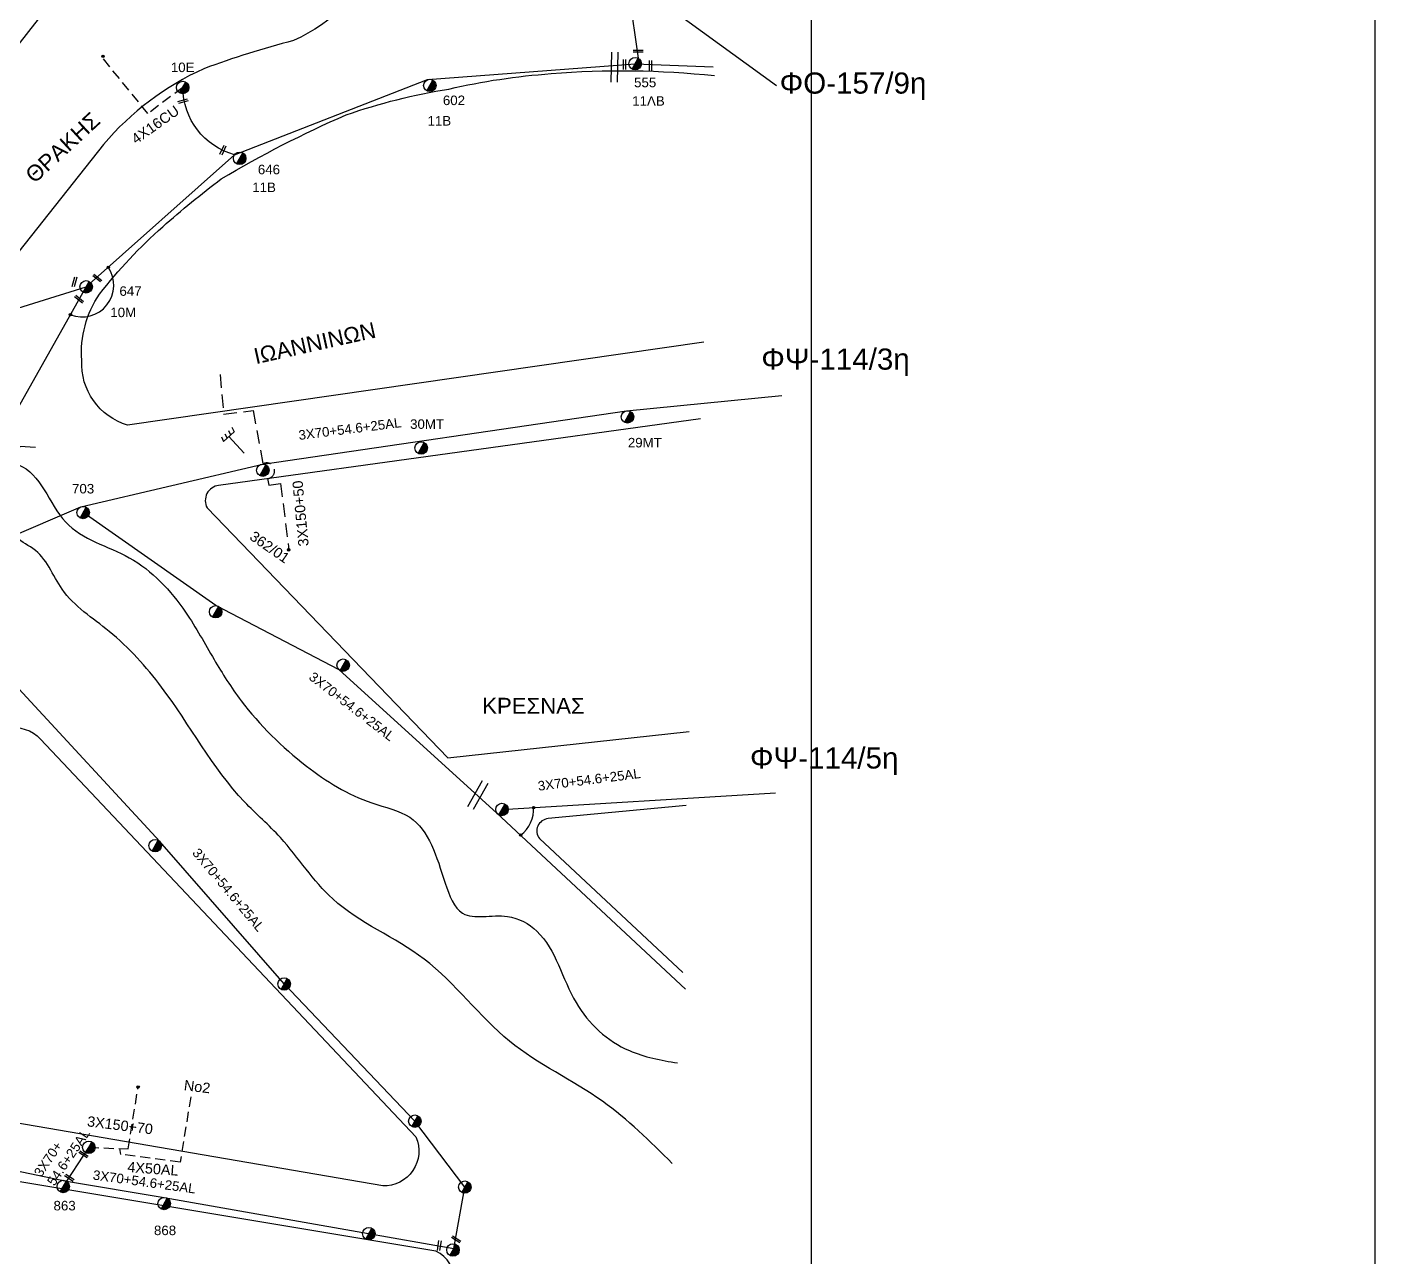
# Model space of a CAD drawing. Header units: millimetres. Extents: x 72 to 3039, y -786 to 786.
# Drawn here: x 1935.2 to 2190.2, y -246.9 to -14.2 of the extents above; entities that cross this region are included whole.
import ezdxf

# ---------------------------------------------------------------- set-up
doc = ezdxf.new("R2010")
doc.units = ezdxf.units.MM
doc.linetypes.add('DASHED', pattern=[19.05, 12.7, -6.35])
for name, color, linetype in [('Γέφυρες Εναέριου Δικτύου', 7, 'Continuous'), ('Γείωση', 7, 'Continuous'), ('Επιγραφές - Σχήματα', 7, 'Continuous'), ('Καλώδια ΧΤ   3x150+50AL', 7, 'DASHED'), ('Καλώδια ΧΤ   3x150+70 XLPE', 7, 'DASHED'), ('Μηχανική τομή', 7, 'Continuous'), ('Στύλος ΦΜ', 7, 'Continuous'), ('Στύλος ΦΜ @ 1', 7, 'Continuous'), ('Συνδέσεις', 7, 'Continuous'), ('Συνεστραμμένα ΧΤ   3x70+54.6+25 AL', 7, 'SYN_LINE'), ('Τομή', 7, 'Continuous'), ('Υπόβαθρο ΔΕΗ', 7, 'Continuous'), ('Υπόγεια καλώδια Παροχών ΧΤ   4x16CU', 7, 'DASHED'), ('Υπόγεια καλώδια Παροχών ΧΤ   4x50AL', 7, 'DASHED')]:
    doc.layers.add(name, color=color, linetype=linetype)
doc.styles.get("Standard").update_dxf_attribs({"font": 'arial.ttf'})
doc.linetypes.add('SYN_LINE', pattern='A,0.5,-0.0001,["/\\/\\/\\/",Standard,S=0.1,R=0,X=0,Y=-0.05],-0.25', length=0.7501)

# ---------------------------------------------------------------- blocks, each defined once
blk = doc.blocks.new('ΥΠΑΡΧΩΝ ΤΣΙΜΕΝΤΕΝΙΟΣ ΣΤΥΛΟΣ')
at = {"layer": 'Στύλος ΦΜ'}
blk.add_hatch(color=7, dxfattribs=at).paths.add_polyline_path([(-1.29, -2.28, 0.574793), (2.62, 0, 0.268822), (1.3, 2.27)])
at = {"layer": 'Στύλος ΦΜ', "color": 7}
blk.add_line((-1.29, -2.28), (1.3, 2.27), dxfattribs=at)
blk.add_circle((0, 0), 2.62, dxfattribs=at)
at = {"layer": 'Στύλος ΦΜ', "flags": 4}
for tag, p in [('ΑΡΙΘΜΟΣ', (-4.68, 8.05)), ('ΤΥΠΟΣ', (-4.91, 3.03))]:
    blk.add_attdef(tag, p, '', height=4, dxfattribs=at)
blk = doc.blocks.new('ΓΕΙΩΣΗ')
at = {"layer": 'Γείωση', "ltscale": 40}
for p, q in [((-2.34, 11.45), (-3, 9.45)), ((-0.34, 11.45), (-1, 9.45)), ((1.66, 11.45), (1, 9.45)), ((3.66, 11.45), (3, 9.45)), ((0, 9.45), (0, 0))]:
    blk.add_line(p, q, dxfattribs=at)
blk.add_lwpolyline([(-3, 9.45), (3, 9.45)], dxfattribs=at)
blk = doc.blocks.new('ΤΟΜΗ')
at = {"layer": 'Τομή', "ltscale": 40}
for p, q in [((-5.68, 0), (5.68, 0)), ((5.68, -2.33), (-5.68, -2.33))]:
    blk.add_line(p, q, dxfattribs=at)
blk = doc.blocks.new('_ΣΥΝΔΕΣΗ')
at = {"layer": 'Συνδέσεις', "linetype": 'SYN_LINE', "ltscale": 40}
blk.add_hatch(color=256, dxfattribs=at).paths.add_polyline_path([(0.5, -0.01, 1), (-0.5, -0.01, 1)])
at = {"layer": 'Συνδέσεις'}
blk.add_circle((0, -0.01), 0.5, dxfattribs=at)
blk = doc.blocks.new('ΜΗΧΑΝΙΚΗ ΤΟΜΗ')
at = {"layer": 'Μηχανική τομή', "ltscale": 40}
for p, q in [((-1.89, 0.78), (1.89, 0.78)), ((1.89, 0), (-1.89, 0))]:
    blk.add_line(p, q, dxfattribs=at)

msp = doc.modelspace()

# ---------------------------------------------------------------- linework, layer by layer
at = {"layer": 'Γέφυρες Εναέριου Δικτύου'}
msp.add_arc((1945.59, -63.06), 6, 248.6191, 34.4382, dxfattribs=at)
at = {"layer": 'Γέφυρες Εναέριου Δικτύου', "ltscale": 20}
msp.add_arc((2025.02, -162.25), 5.97, 306.0389, 4.4945, dxfattribs=at)
at = {"layer": 'Επιγραφές - Σχήματα'}
msp.add_lwpolyline([(111.68, -308.22), (2083.59, -308.22), (2083.59, 775.16), (111.68, 775.16)], close=True, dxfattribs=at)
at = {"layer": 'Επιγραφές - Σχήματα', "ltscale": 10}
msp.add_lwpolyline([(2076.09, -308.22), (2190.17, -308.22), (2190.17, 775.16), (2076.09, 775.16)], dxfattribs=at)
at = {"layer": 'Καλώδια ΧΤ   3x150+50AL', "ltscale": 0.2}
msp.add_lwpolyline([(1971.7, -79.94), (1972.37, -87.48), (1977.97, -86.77), (1979.79, -96.89)], dxfattribs=at)
msp.add_lwpolyline([(1979.79, -96.89, -1.246096), (1980.65, -99.66), (1980.91, -100.9), (1983.15, -100.6), (1984.72, -113.18)], format="xyb", dxfattribs=at)
at = {"layer": 'Καλώδια ΧΤ   3x150+70 XLPE', "color": 6, "ltscale": 0.15}
msp.add_lwpolyline([(1946.86, -226.17), (1954.3, -226.46), (1956.2, -214.76)], dxfattribs=at)
at = {"layer": 'Συνεστραμμένα ΧΤ   3x70+54.6+25 AL', "color": 133, "ltscale": 20}
msp.add_lwpolyline([(2076.95, -25.34), (1981.06, 44.25)], dxfattribs=at)
at = {"layer": 'Συνεστραμμένα ΧΤ   3x70+54.6+25 AL', "color": 133, "ltscale": 15}
msp.add_lwpolyline([(2049.09, -8.2), (2050.8, -20.14)], dxfattribs=at)
at = {"layer": 'Συνεστραμμένα ΧΤ   3x70+54.6+25 AL', "color": 5, "ltscale": 20}
for points in [[(1917.06, -115.37), (1946.37, -63.37), (1974.44, -38.38), (2010.95, -24.17), (2050.22, -21.16), (2064.99, -21.76)], [(1901.69, -38.61), (1917.63, -72.34), (1946.37, -63.37)]]:
    msp.add_lwpolyline(points, dxfattribs=at)
msp.add_lwpolyline([(1974.44, -38.38, -0.335308), (1964.64, -25.65, 0.853473)], format="xyb", dxfattribs=at)
at = {"layer": 'Συνεστραμμένα ΧΤ   3x70+54.6+25 AL', "color": 62, "ltscale": 20}
for points in [[(1917.33, -115.69), (1931.11, -111.08), (1945.34, -105), (1979.79, -96.89), (2048.59, -86.82), (2077.97, -83.92)], [(2024, -162.85), (1994.2, -135.83), (1970.87, -123.66), (1945.8, -106.08)]]:
    msp.add_lwpolyline(points, dxfattribs=at)
at = {"layer": 'Συνεστραμμένα ΧΤ   3x70+54.6+25 AL', "color": 6, "ltscale": 20}
msp.add_lwpolyline([(1895.11, -224.01), (1913.32, -226.44), (1942.62, -232.55), (1961.11, -235.63), (1998.68, -242.28), (2015.89, -245.32), (2017.99, -233.68), (2008.53, -221.22), (1983.82, -195.25), (1960.31, -168.31), (1933.6, -139.4), (1930.32, -112.34)], dxfattribs=at)
at = {"layer": 'Συνεστραμμένα ΧΤ   3x70+54.6+25 AL', "color": 85, "ltscale": 20}
for points in [[(2025.02, -162.25), (2076.79, -159.07)], [(2059.74, -196.24), (2024, -162.85)]]:
    msp.add_lwpolyline(points, dxfattribs=at)
at = {"layer": 'Συνεστραμμένα ΧΤ   3x70+54.6+25 AL', "color": 6, "ltscale": 12}
msp.add_lwpolyline([(1941.79, -234.01), (1946.86, -226.17)], dxfattribs=at)
at = {"layer": 'Υπόβαθρο ΔΕΗ'}
for points in [[(1932.46, -58.23), (1915.99, -40.04), (1935.54, -15.05), (1952.98, 7.24), (1976.91, 38.68, -0.366844), (1980.81, 39.54), (2002.73, 23.63, -0.061598), (2005.89, 14.1, -0.125696), (2002.79, -0.41, -0.166027), (1985.58, -16.79, 0.024814), (1968.64, -22.1, 0.110158), (1949.64, -36.44), (1932.46, -58.23)], [(2063.2, -73.87), (1954.21, -89.55, -0.346166), (1945.54, -77.26, -0.170317), (1948.9, -64.75, -0.044702), (1960.84, -52, -0.017284), (1971.9, -42.95, -0.031009), (1995.54, -30.83, -0.043794), (2014.95, -25.95, -0.038842), (2034.34, -23.04, -0.047631), (2065.23, -23.42, -9.507065)], [(2062.56, -88.34), (1971.42, -100.93, 0.51937), (1969.23, -105.18), (2014.8, -152.5), (2060.41, -147.52)], [(2002.48, -233.45), (1913.53, -218.16), (1926.91, -151.82, -0.621764), (1937.73, -148.95), (2008.74, -224.19, -0.550689), (2002.48, -233.45, -2.816762)], [(2059.84, -161.5), (2033.74, -163.98, 0.592303), (2032.11, -167.75), (2059.23, -193.11)], [(2008.85, -299.49), (2015.79, -251.71, 0.338495), (2012.49, -245.8), (1916, -229.71, 0.447807), (1910.8, -233.89), (1898.11, -299.23)]]:
    msp.add_lwpolyline(points, format="xyb", dxfattribs=at)
msp.add_lwpolyline([(1936.77, -93.79), (1933.79, -93.59), (1925.28, -107.61), (1926.56, -108.93)], dxfattribs=at)
for points in [[(1931.96, -96.61), (1933.55, -97.05), (1942.47, -107.86), (1954.51, -114.62), (1965.18, -124.94), (1970.56, -133.87), (1975.67, -141.66), (1988.03, -154.02), (2000.4, -161), (2007.57, -163.73), (2014.29, -176.16), (2017.56, -181.87), (2026.04, -182.48), (2031.61, -185.27), (2039.04, -198.79), (2049.12, -207.87), (2058.22, -210.2)], [(2057.23, -229.2), (2044.03, -217.45), (2026.45, -206.09), (2010.3, -190.54), (1993, -179.17), (1983.1, -167.56), (1976.33, -160.8), (1960.64, -139.12), (1950.7, -128.55), (1941.82, -120.57), (1936.28, -112.86), (1932.91, -110.31), (1931.5, -106.25), (1926.37, -105.81)]]:
    msp.add_spline(points, degree=3, dxfattribs=at)
at = {"layer": 'Υπόγεια καλώδια Παροχών ΧΤ   4x16CU', "color": 5, "ltscale": 0.15}
msp.add_lwpolyline([(1964.63, -25.65), (1958.05, -30.61), (1949.52, -20.12)], dxfattribs=at)
at = {"layer": 'Υπόγεια καλώδια Παροχών ΧΤ   4x50AL', "color": 6, "ltscale": 0.15}
msp.add_lwpolyline([(1966.15, -216.62), (1964.13, -228.99), (1952.91, -227.49), (1952.76, -226.4)], dxfattribs=at)

# ---------------------------------------------------------------- block references
at = {"layer": 'Γείωση', "xscale": 0.44999999999982, "yscale": 0.44999999999982, "zscale": 0.44999999999982, "rotation": 43.07654017222467}
msp.add_blockref('ΓΕΙΩΣΗ', (1976.25, -94.81), dxfattribs=at)
at = {"layer": 'Μηχανική τομή'}
for p, xscale, yscale, zscale, rotation in [((2048.4, -21.34), 0.5, 0.5, 0.5, 90), ((2053.3, -21.49), 0.5, 0.5, 0.5, 90), ((1964.73, -28.45), 0.4999999999999772, 0.4999999999999772, 0.4999999999999772, 14.35813323907659), ((1972.4, -37.6), 0.500000000000054, 0.500000000000054, 0.500000000000054, 64.93967758799508), ((1948.35, -61.88), 0.5000000000000278, 0.5000000000000278, 0.5000000000000278, 322.4230382662197), ((1943.96, -62.38), 0.500000000000073, 0.500000000000073, 0.500000000000073, 254.8159835291183), ((1944.9, -65.86), 0.5000000000000278, 0.5000000000000278, 0.5000000000000278, 322.4230382662197), ((1945.76, -227.64), 0.4999999999996808, 0.4999999999996808, 0.4999999999996808, 327.4054781689482), ((1943.08, -232.09), 0.4999999999996808, 0.4999999999996808, 0.4999999999996808, 327.4054781689482), ((2012.97, -244.71), 0.499999999999647, 0.499999999999647, 0.499999999999647, 261.8094770329755), ((2016.25, -243.73), 0.4999999999996808, 0.4999999999996808, 0.4999999999996808, 327.4054781689482)]:
    msp.add_blockref('ΜΗΧΑΝΙΚΗ ΤΟΜΗ', p, dxfattribs=dict(at, xscale=xscale, yscale=yscale, zscale=zscale, rotation=rotation))
at = {"layer": 'Μηχανική τομή', "xscale": 0.5, "yscale": 0.5, "zscale": 0.5}
msp.add_blockref('ΜΗΧΑΝΙΚΗ ΤΟΜΗ', (2050.79, -18.99), dxfattribs=at)
at = {"layer": 'Στύλος ΦΜ @ 1', "ltscale": 40}
ref = msp.add_blockref('ΥΠΑΡΧΩΝ ΤΣΙΜΕΝΤΕΝΙΟΣ ΣΤΥΛΟΣ', (2050.22, -21.16), dxfattribs=dict(at, xscale=0.4499999999998181, yscale=0.4499999999998181, zscale=0.4499999999998181))
ref.add_attrib('ΤΥΠΟΣ', '11ΛΒ', (2049.65, -29.11), dxfattribs={"layer": 'Στύλος ΦΜ', "height": 1.8, "flags": 4})
ref.add_attrib('ΑΡΙΘΜΟΣ', '555', (2050.01, -25.61), dxfattribs={"layer": 'Στύλος ΦΜ', "height": 1.8, "flags": 4})
ref = msp.add_blockref('ΥΠΑΡΧΩΝ ΤΣΙΜΕΝΤΕΝΙΟΣ ΣΤΥΛΟΣ', (1964.63, -25.65), dxfattribs=dict(at, xscale=0.4499999999998181, yscale=0.4499999999998181, zscale=0.4499999999998181))
ref.add_attrib('ΤΥΠΟΣ', '10Ε', (1962.38, -22.75), dxfattribs={"layer": 'Στύλος ΦΜ', "height": 1.8, "flags": 4})
ref = msp.add_blockref('ΥΠΑΡΧΩΝ ΤΣΙΜΕΝΤΕΝΙΟΣ ΣΤΥΛΟΣ', (2011.37, -25.27), dxfattribs=dict(at, xscale=0.4499999999998181, yscale=0.4499999999998181, zscale=0.4499999999998181))
ref.add_attrib('ΤΥΠΟΣ', '11Β', (2010.94, -32.86), dxfattribs={"layer": 'Στύλος ΦΜ', "height": 1.8, "flags": 4})
ref.add_attrib('ΑΡΙΘΜΟΣ', '602', (2013.84, -28.99), dxfattribs={"layer": 'Στύλος ΦΜ', "height": 1.8, "flags": 4})
ref = msp.add_blockref('ΥΠΑΡΧΩΝ ΤΣΙΜΕΝΤΕΝΙΟΣ ΣΤΥΛΟΣ', (1975.4, -39.07), dxfattribs=dict(at, xscale=0.4499999999998181, yscale=0.4499999999998181, zscale=0.4499999999998181))
ref.add_attrib('ΤΥΠΟΣ', '11Β', (1977.78, -45.45), dxfattribs={"layer": 'Στύλος ΦΜ', "height": 1.8, "flags": 4})
ref.add_attrib('ΑΡΙΘΜΟΣ', '646', (1978.84, -42.08), dxfattribs={"layer": 'Στύλος ΦΜ', "height": 1.8, "flags": 4})
ref = msp.add_blockref('ΥΠΑΡΧΩΝ ΤΣΙΜΕΝΤΕΝΙΟΣ ΣΤΥΛΟΣ', (1946.37, -63.37), dxfattribs=dict(at, xscale=0.4499999999998181, yscale=0.4499999999998181, zscale=0.4499999999998181))
ref.add_attrib('ΤΥΠΟΣ', '10Μ', (1950.93, -69.11), dxfattribs={"layer": 'Στύλος ΦΜ', "height": 1.8, "flags": 4})
ref.add_attrib('ΑΡΙΘΜΟΣ', '647', (1952.66, -65.07), dxfattribs={"layer": 'Στύλος ΦΜ', "height": 1.8, "flags": 4})
ref = msp.add_blockref('ΥΠΑΡΧΩΝ ΤΣΙΜΕΝΤΕΝΙΟΣ ΣΤΥΛΟΣ', (2009.74, -93.86), dxfattribs=dict(at, xscale=0.4499999999998181, yscale=0.4499999999998181, zscale=0.4499999999998181))
ref.add_attrib('ΑΡΙΘΜΟΣ', '30ΜΤ', (2007.64, -90.24), dxfattribs={"layer": 'Στύλος ΦΜ', "height": 1.8, "flags": 4})
ref = msp.add_blockref('ΥΠΑΡΧΩΝ ΤΣΙΜΕΝΤΕΝΙΟΣ ΣΤΥΛΟΣ', (2048.76, -87.98), dxfattribs=dict(at, xscale=0.4499999999998181, yscale=0.4499999999998181, zscale=0.4499999999998181))
ref.add_attrib('ΑΡΙΘΜΟΣ', '29ΜΤ', (2048.83, -93.75), dxfattribs={"layer": 'Στύλος ΦΜ', "height": 1.8, "flags": 4})
at = {"layer": 'Στύλος ΦΜ @ 1', "ltscale": 40, "xscale": 0.4499999999998181, "yscale": 0.4499999999998181, "zscale": 0.4499999999998181}
for p in [(1979.79, -98.07), (1970.87, -124.84), (1994.99, -134.95), (2025.02, -162.25), (1959.42, -169.09), (1983.81, -195.25), (2008.53, -221.22), (1946.86, -226.17), (2017.99, -233.68), (1999.84, -242.48), (2015.75, -245.57)]:
    msp.add_blockref('ΥΠΑΡΧΩΝ ΤΣΙΜΕΝΤΕΝΙΟΣ ΣΤΥΛΟΣ', p, dxfattribs=at)
at = {"layer": 'Στύλος ΦΜ @ 1', "ltscale": 40}
ref = msp.add_blockref('ΥΠΑΡΧΩΝ ΤΣΙΜΕΝΤΕΝΙΟΣ ΣΤΥΛΟΣ', (1945.8, -106.08), dxfattribs=dict(at, xscale=0.4499999999998181, yscale=0.4499999999998181, zscale=0.4499999999998181))
ref.add_attrib('ΑΡΙΘΜΟΣ', '703', (1943.69, -102.46), dxfattribs={"layer": 'Στύλος ΦΜ', "height": 1.8, "flags": 4})
ref = msp.add_blockref('ΥΠΑΡΧΩΝ ΤΣΙΜΕΝΤΕΝΙΟΣ ΣΤΥΛΟΣ', (1942.03, -233.58), dxfattribs=dict(at, xscale=0.4499999999998181, yscale=0.4499999999998181, zscale=0.4499999999998181))
ref.add_attrib('ΑΡΙΘΜΟΣ', '863', (1940.19, -238.09), dxfattribs={"layer": 'Στύλος ΦΜ', "height": 1.8, "flags": 4})
ref = msp.add_blockref('ΥΠΑΡΧΩΝ ΤΣΙΜΕΝΤΕΝΙΟΣ ΣΤΥΛΟΣ', (1961.11, -236.8), dxfattribs=dict(at, xscale=0.4499999999998181, yscale=0.4499999999998181, zscale=0.4499999999998181))
ref.add_attrib('ΑΡΙΘΜΟΣ', '868', (1959.19, -242.77), dxfattribs={"layer": 'Στύλος ΦΜ', "height": 1.8, "flags": 4})
at = {"layer": 'Συνδέσεις', "xscale": 0.4499999999998181, "yscale": 0.4499999999998181, "zscale": 0.4499999999998181}
for p in [(1949.53, -19.76), (1950.54, -59.66), (1943.4, -68.64), (1984.65, -113.12), (2030.99, -161.88), (2028.54, -167.08), (1956.2, -214.75)]:
    msp.add_blockref('_ΣΥΝΔΕΣΗ', p, dxfattribs=at)
at = {"layer": 'Τομή'}
for p, xscale, yscale, zscale, rotation in [((2046.9, -21.84), 0.4999999999996516, 0.4999999999996516, 0.4999999999996516, 268.7539870946075), ((2019.93, -159.22), 0.4999999999998795, 0.4999999999998795, 0.4999999999998795, 60.60771217764444)]:
    msp.add_blockref('ΤΟΜΗ', p, dxfattribs=dict(at, xscale=xscale, yscale=yscale, zscale=zscale, rotation=rotation))

# ---------------------------------------------------------------- texts
at = {"layer": 'Επιγραφές - Σχήματα', "char_height": 4, "width": 36.4294, "attachment_point": 1}
for s, insert in [('ΦO-157/9η', (2077.55, -22.82)), ('ΦΨ-114/3η', (2074.08, -75.04)), ('ΦΨ-114/5η', (2071.94, -150.5))]:
    msp.add_mtext(s, dxfattribs=dict(at, insert=insert))
at = {"layer": 'Επιγραφές - Σχήματα', "attachment_point": 1}
for s, insert, char_height, width, rotation in [('ΘΡΑΚΗΣ', (1934.54, -41.75), 3, 26.2777, 42.6546), ('ΙΩΑΝΝΙΝΩΝ', (1977.81, -75.09), 3, 34.4168, 12.5213), ('{\\H1.083x;362/01}', (1978.22, -109.43), 1.8, 23.5192, 325.2924), ('KPEΣNAΣ', (2021.28, -141.12), 3, 23.5192, 359.9595), ('{\\H1.083x;No2}', (1965.01, -213.4), 1.8, 23.5192, 352.8637)]:
    msp.add_mtext(s, dxfattribs=dict(at, insert=insert, char_height=char_height, width=width, rotation=rotation))
at = {"layer": 'Καλώδια ΧΤ   3x150+50AL', "insert": (1986.53, -112.56), "char_height": 1.8, "width": 23.5192, "attachment_point": 1, "rotation": 95.4055}
msp.add_mtext('{\\H1.083x;3X150+50}', dxfattribs=at)
at = {"layer": 'Καλώδια ΧΤ   3x150+70 XLPE', "insert": (1946.7, -220.23), "char_height": 1.8, "width": 23.5192, "attachment_point": 1, "rotation": 352.8637}
msp.add_mtext('{\\H1.083x;3X150+70}', dxfattribs=at)
at = {"layer": 'Συνεστραμμένα ΧΤ   3x70+54.6+25 AL', "char_height": 1.8, "width": 16.2172, "attachment_point": 1}
for s, insert, rotation in [('3X70+54.6+25AL', (1986.43, -90.56), 7.1512), ('3X70+54.6+25AL', (1989.43, -136.08), 322.4223), ('3X70+54.6+25AL', (2031.7, -156.93), 7.1512), ('3X70+54.6+25AL', (1967.7, -169.36), 309.8631), ('3X70+\\P54.6+25AL', (1936.36, -230.92), 55.9723), ('3X70+54.6+25AL', (1947.79, -230.45), 352.1623)]:
    msp.add_mtext(s, dxfattribs=dict(at, insert=insert, rotation=rotation))
at = {"layer": 'Υπόγεια καλώδια Παροχών ΧΤ   4x16CU', "insert": (1954.68, -34.88), "char_height": 1.8, "width": 23.5192, "attachment_point": 1, "rotation": 35.3956}
msp.add_mtext('{\\H1.083x;4X16CU}', dxfattribs=at)
at = {"layer": 'Υπόγεια καλώδια Παροχών ΧΤ   4x50AL', "insert": (1954.24, -228.88), "char_height": 1.8, "width": 23.5192, "attachment_point": 1, "rotation": 355.8077}
msp.add_mtext('{\\H1.083x;4X50AL}', dxfattribs=at)

doc.saveas('drawing.dxf')
